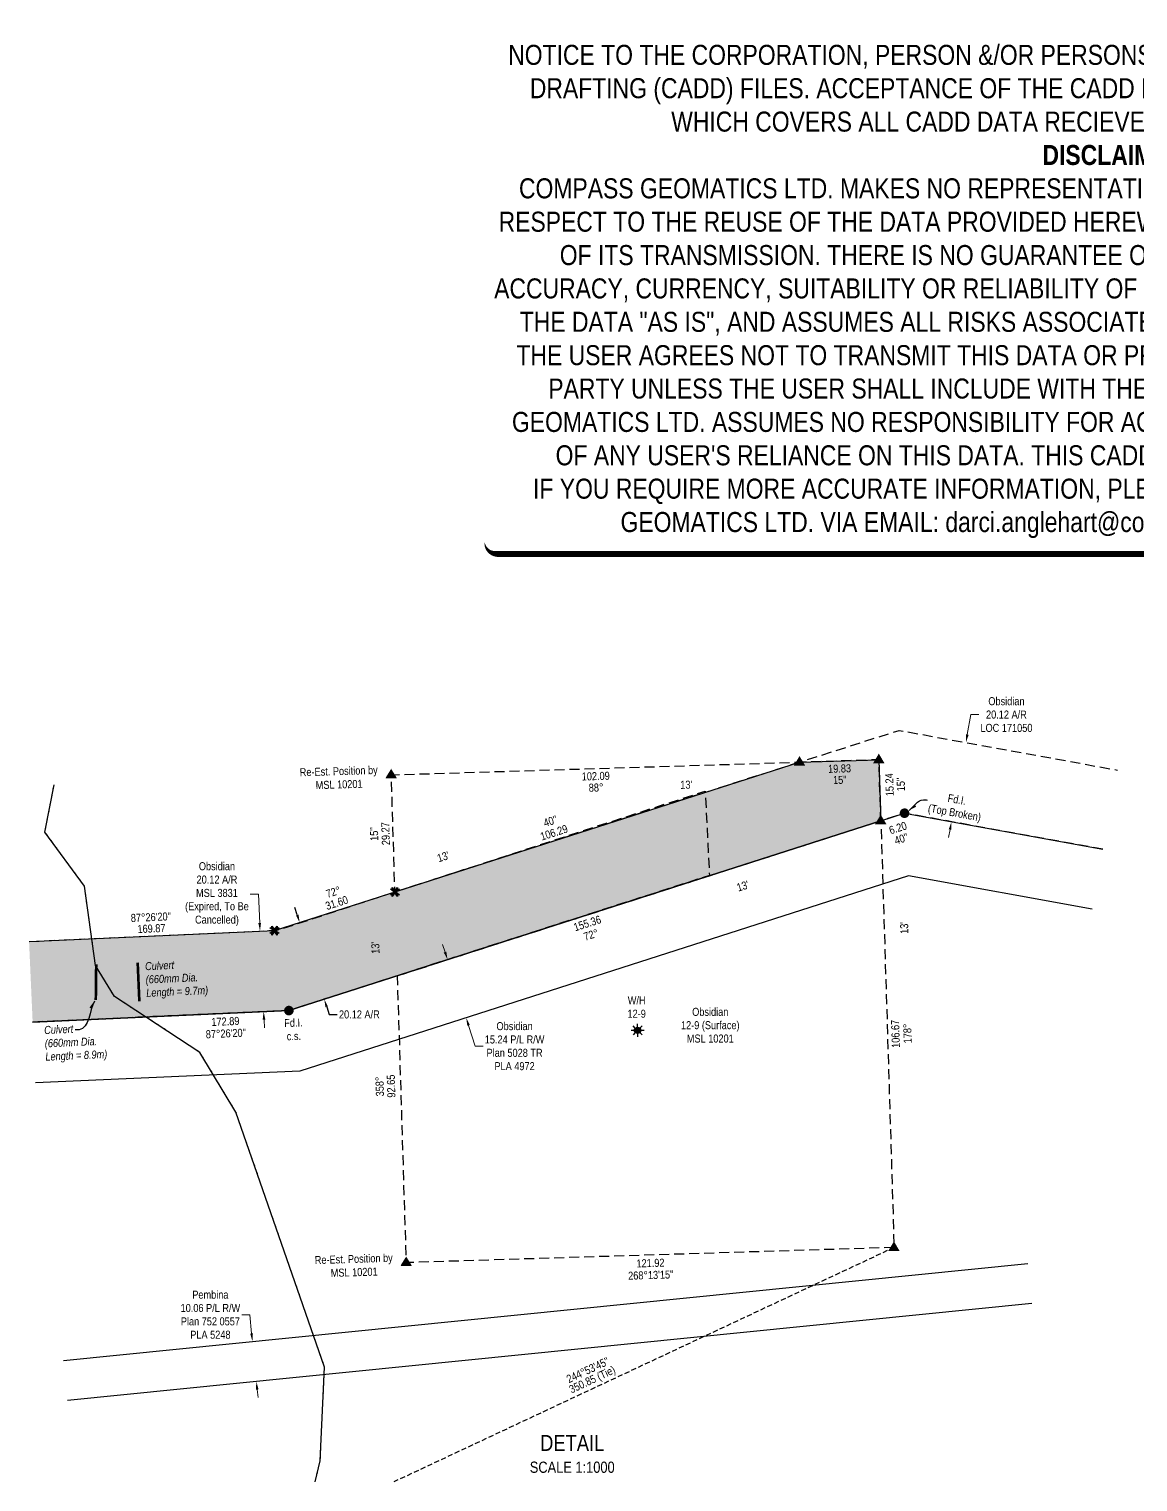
# Model space of a CAD drawing. Extents: x 643802 to 646367, y 5878683 to 5880497.
# Drawn here: x 643802 to 645187, y 5878683 to 5880497 of the extents above; entities that cross this region are included whole.
import ezdxf
from ezdxf.enums import TextEntityAlignment as Align

# ---------------------------------------------------------------- set-up
doc = ezdxf.new("R2010")
doc.units = 0
doc.header["$LTSCALE"] = 5
doc.header["$PDSIZE"] = 0.5
for name, pattern in [('foc-ACCESSROAD', [3.75, 2.5, -1.25]), ('foc-TIELINE', [1.875, 1.25, -0.625]), ('foc-WHEELTRACKS', [2, 0.4, -1.6])]:
    doc.linetypes.add(name, pattern=pattern)
doc.layers.get('Defpoints').update_dxf_attribs({"color": 9})
for name, color, linetype, lineweight in [('AS-GENERAL', 48, 'Continuous', 18), ('C-AR-T', 13, 'Continuous', 9), ('C-RW-T', 13, 'Continuous', 9), ('F-RW-T', 190, 'Continuous', 9), ('T-TEXT', 48, 'Continuous', 18)]:
    doc.layers.add(name, color=color, linetype=linetype, lineweight=lineweight)
for name, color, linetype in [('C-AR', 13, 'foc-ACCESSROAD'), ('C-RW', 13, 'Continuous'), ('C-WS', 13, 'foc-ACCESSROAD'), ('C-WS-S', 8, 'Continuous'), ('CG-NOTES', 7, 'Continuous'), ('F-RW', 190, 'Continuous'), ('L-BD', 7, 'Continuous'), ('L-MON', 1, 'Continuous'), ('L-TIE', 7, 'foc-TIELINE'), ('P-PROPOSED', 10, 'Continuous'), ('P-PROPOSED-H', 21, 'Continuous'), ('P-TXT', 4, 'Continuous'), ('T-WATER-P3', 160, 'foc-WHEELTRACKS')]:
    doc.layers.add(name, color=color, linetype=linetype)
doc.layers.add('DISCLAIMER', color=7, linetype='Continuous', plot=False)
doc.styles.add('80', font='ARIALN.TTF', dxfattribs={"height": 10})
doc.styles.add('80CG', font='ARIALN.TTF', dxfattribs={"height": 10})
doc.styles.add('80L', font='ARIALN.TTF', dxfattribs={"height": 10})
doc.styles.add('foc-LtypeFont', font='ARIALN.TTF', dxfattribs={"height": 7.35})
doc.linetypes.add('foc-TOPO-flowdirection-NOLINE', pattern='A,0,[">",foc-LtypeFont,S=0.3,R=0,X=0,Y=-0.945],-20,[">",foc-LtypeFont,S=0.3,R=0,X=0,Y=-0.945],0', length=20)
doc.dimstyles.new('Compass 5 000', dxfattribs={"dimscale": 5, "dimtxt": 9, "dimasz": 2, "dimexe": 0.2, "dimexo": 0.0625, "dimgap": 0.5, "dimtad": 0, "dimtih": 1, "dimtoh": 1, "dimzin": 0, "dimdsep": 46, "dimtxsty": '80CG', "dimcen": 0.1, "dimse1": 1, "dimse2": 1, "dimclrd": 256, "dimclrt": 256, "dimaunit": 1, "dimadec": 4, "dimazin": 0, "dimtfac": 0.06, "dimtofl": 0, "dimtmove": 0, "dimatfit": 1, "dimfxl": 0.2, "dimtolj": 1, "dimtzin": 0, "dimlwd": -1, "dimarcsym": 0})

# ---------------------------------------------------------------- blocks, each defined once
blk = doc.blocks.new('*D46')
at = {"layer": 'Defpoints', "color": 0, "transparency": 16777216}
for p in [(644252.6, 5879417.8), (644139.6, 5879381.6), (644283.4, 5879322.1)]:
    blk.add_point(p, dxfattribs=at)
at = {"layer": 'P-TXT', "transparency": 16777216}
for p, q in [((644136.6, 5879391.1), (644133.5, 5879400.6)), ((644173.4, 5879276.3), (644176.5, 5879266.8)), ((644176.5, 5879266.8), (644186.5, 5879266.8))]:
    blk.add_line(p, q, dxfattribs=at)
for points in [[(644138.2, 5879391.6), (644135, 5879390.6), (644139.6, 5879381.6)], [(644175, 5879276.8), (644171.8, 5879275.8), (644170.4, 5879285.8)]]:
    blk.add_solid(points, dxfattribs=at)
at = {"layer": 'P-TXT', "transparency": 16777216, "insert": (644214.2, 5879266.8), "char_height": 10, "attachment_point": 5, "style": '80CG'}
blk.add_mtext('\\A1;20.12 A/R', dxfattribs=at)
blk = doc.blocks.new('GAS')
h = blk.add_hatch(color=255)
h.dxf.hatch_style = 1
edge = h.paths.add_edge_path()
edge.add_arc((0, 0), 0.9, 0, 360)
for p, q in [((-0.81, 0), (-1.62, 0)), ((-0.57, 0.57), (-1.14, 1.14)), ((0, 0.81), (0, 1.62)), ((0.57, 0.57), (1.14, 1.14)), ((1.62, 0), (0.81, 0)), ((-0.57, -0.57), (-1.14, -1.14)), ((0, -0.81), (0, -1.62)), ((1.14, -1.14), (0.57, -0.57))]:
    blk.add_line(p, q)
blk.add_circle((0, 0), 0.8)
blk = doc.blocks.new('fdia')
at = {"color": 255, "const_width": 1}
blk.add_lwpolyline([(-0.5, 0, 1), (0.5, 0, 1)], format="xyb", close=True, dxfattribs=at)
blk = doc.blocks.new('Fdiaa')
blk.add_blockref('fdia', (0, 0))
blk = doc.blocks.new('fdib')
at = {"color": 1, "const_width": 1.6}
blk.add_lwpolyline([(-0.4, 0, 1), (0.4, 0, 1)], format="xyb", close=True, dxfattribs=at)
at = {"color": 1}
blk.add_circle((0, 0), 0.8, dxfattribs=at)
blk = doc.blocks.new('Fdibb')
blk.add_blockref('fdib', (0, 0))
blk = doc.blocks.new('fdicc')
for name in ['Fdibb', 'Fdiaa']:
    blk.add_blockref(name, (0, 0))
blk = doc.blocks.new('FDI')
blk.add_blockref('fdicc', (0, 0))
blk = doc.blocks.new('TRIA')
blk.add_hatch(color=255).paths.add_polyline_path([(-0.04, 1.52), (-1.47, -0.87), (1.39, -0.87)])
blk = doc.blocks.new('TRIAA')
blk.add_blockref('TRIA', (0, 0))
blk = doc.blocks.new('TRIB')
at = {"color": 1}
blk.add_lwpolyline([(-1.12, -0.67), (-0.04, 1.13), (1.04, -0.67)], close=True, dxfattribs=at)
blk = doc.blocks.new('TRIBB')
blk.add_blockref('TRIB', (0, 0))
blk = doc.blocks.new('TRICC')
for name in ['TRIAA', 'TRIBB']:
    blk.add_blockref(name, (0, 0))
blk = doc.blocks.new('plspike')
blk.add_blockref('TRICC', (0, 0))
blk = doc.blocks.new('STRIA')
blk.add_hatch(color=255).paths.add_polyline_path([(-0.04, 1.52), (-1.47, -0.87), (1.39, -0.87)])
blk = doc.blocks.new('STRIAA')
blk.add_blockref('STRIA', (0, 0))
blk = doc.blocks.new('STRIB')
at = {"color": 1}
blk.add_solid([(-1.12, -0.67), (-0.04, 1.13), (1.04, -0.67)], dxfattribs=at)
blk = doc.blocks.new('STRIBB')
blk.add_blockref('STRIB', (0, 0))
blk = doc.blocks.new('STRICC')
for name in ['STRIAA', 'STRIBB']:
    blk.add_blockref(name, (0, 0))
blk = doc.blocks.new('fdspike')
blk.add_blockref('STRICC', (0, 0))
blk = doc.blocks.new('TEMP')
h = blk.add_hatch(color=255)
h.dxf.hatch_style = 1
h.paths.add_polyline_path([(0, 0.25), (-0.67, 1.15), (-0.67, 0.67), (-1.15, 0.67), (-0.25, 0), (-1.15, -0.67), (-0.67, -0.67), (-0.67, -1.15), (0, -0.25), (0.67, -1.15), (0.67, -0.67), (1.15, -0.67), (0.25, 0), (1.15, 0.67), (0.67, 0.67), (0.67, 1.15)])
h.paths.add_polyline_path([(0.57, 0.85), (0.57, 0.57), (0.85, 0.57), (0.08, 0), (0.85, -0.57), (0.57, -0.57), (0.57, -0.85), (0, -0.08), (-0.57, -0.85), (-0.57, -0.57), (-0.85, -0.57), (-0.08, 0), (-0.85, 0.57), (-0.57, 0.57), (-0.57, 0.85), (0, 0.08)], flags=16)
h = blk.add_hatch(color=1)
h.dxf.hatch_style = 1
h.paths.add_polyline_path([(0, 0.08), (-0.57, 0.85), (-0.57, 0.57), (-0.85, 0.57), (-0.08, 0), (-0.85, -0.57), (-0.57, -0.57), (-0.57, -0.85), (0, -0.08), (0.57, -0.85), (0.57, -0.57), (0.85, -0.57), (0.08, 0), (0.85, 0.57), (0.57, 0.57), (0.57, 0.85)])
at = {"color": 1}
for p, q in [((-0.08, 0), (0.08, 0)), ((0, 0.08), (0, -0.08))]:
    blk.add_line(p, q, dxfattribs=at)
at = {"color": 255, "flags": 128}
blk.add_lwpolyline([(-0.25, 0), (-1.15, 0.67), (-0.67, 0.67), (-0.67, 1.15), (0, 0.25), (0.67, 1.15), (0.67, 0.67), (1.15, 0.67), (0.25, 0), (1.15, -0.67), (0.67, -0.67), (0.67, -1.15), (0, -0.25), (-0.67, -1.15), (-0.67, -0.67), (-1.15, -0.67)], close=True, dxfattribs=at)
at = {"color": 1, "flags": 128}
blk.add_lwpolyline([(-0.08, 0), (-0.85, 0.57), (-0.57, 0.57), (-0.57, 0.85), (0, 0.08), (0.57, 0.85), (0.57, 0.57), (0.85, 0.57), (0.08, 0), (0.85, -0.57), (0.57, -0.57), (0.57, -0.85), (0, -0.08), (-0.57, -0.85), (-0.57, -0.57), (-0.85, -0.57)], close=True, dxfattribs=at)
blk = doc.blocks.new('*D47')
at = {"layer": 'Defpoints', "color": 0, "transparency": 16777216}
for p in [(644073.5, 5878857.7), (644080.6, 5878858.4), (644078.6, 5878807.6)]:
    blk.add_point(p, dxfattribs=at)
at = {"layer": 'F-RW-T', "transparency": 16777216}
for p, q in [((644077.2, 5878891.8), (644067.2, 5878891.8)), ((644079.5, 5878868.3), (644077.2, 5878891.8)), ((644086.6, 5878798.3), (644087.6, 5878788.4))]:
    blk.add_line(p, q, dxfattribs=at)
for points in [[(644081.2, 5878868.5), (644077.9, 5878868.1), (644080.6, 5878858.4)], [(644088.3, 5878798.5), (644084.9, 5878798.2), (644085.6, 5878808.3)]]:
    blk.add_solid(points, dxfattribs=at)
at = {"layer": 'F-RW-T', "transparency": 16777216, "insert": (644028.1, 5878891.8), "char_height": 10, "attachment_point": 5, "style": '80CG'}
blk.add_mtext('\\A1;Pembina\\P10.06 P/L R/W\\PPlan 752 0557\\PPLA 5248', dxfattribs=at)
blk = doc.blocks.new('*D48')
at = {"layer": 'C-RW-T', "transparency": 16777216}
for p, q in [((644321.3, 5879344.7), (644318.2, 5879354.3)), ((644350.6, 5879253.1), (644359, 5879227.2)), ((644359, 5879227.2), (644369, 5879227.2))]:
    blk.add_line(p, q, dxfattribs=at)
for points in [[(644322.9, 5879345.2), (644319.7, 5879344.2), (644324.3, 5879335.2)], [(644352.2, 5879253.6), (644349.1, 5879252.6), (644347.6, 5879262.6)]]:
    blk.add_solid(points, dxfattribs=at)
at = {"layer": 'Defpoints', "color": 0, "transparency": 16777216}
for p in [(644323, 5879334.8), (644346.3, 5879262.2), (644347.6, 5879262.6)]:
    blk.add_point(p, dxfattribs=at)
at = {"layer": 'C-RW-T', "transparency": 16777216, "insert": (644408.1, 5879227.2), "char_height": 10, "attachment_point": 5, "style": '80CG'}
blk.add_mtext('\\A1;Obsidian\\P15.24 P/L R/W\\PPlan 5028 TR\\PPLA 4972', dxfattribs=at)
blk = doc.blocks.new('*D49')
at = {"layer": 'C-AR-T', "transparency": 16777216}
for p, q in [((644973.6, 5879616.3), (644978.2, 5879641.3)), ((644978.2, 5879641.3), (644988.2, 5879641.3)), ((644952.1, 5879497.7), (644950.3, 5879487.8))]:
    blk.add_line(p, q, dxfattribs=at)
for points in [[(644972, 5879616.6), (644975.3, 5879616), (644971.9, 5879606.4)], [(644950.4, 5879498), (644953.7, 5879497.4), (644953.9, 5879507.5)]]:
    blk.add_solid(points, dxfattribs=at)
at = {"layer": 'Defpoints', "color": 0, "transparency": 16777216}
for p in [(645080.1, 5879586.7), (644953.9, 5879507.5), (645062.1, 5879487.8)]:
    blk.add_point(p, dxfattribs=at)
at = {"layer": 'C-AR-T', "transparency": 16777216, "insert": (645022.5, 5879641.3), "char_height": 10, "attachment_point": 5, "style": '80CG'}
blk.add_mtext('\\A1;Obsidian\\P20.12 A/R\\PLOC 171050', dxfattribs=at)
blk = doc.blocks.new('*D51')
at = {"layer": 'C-AR-T', "transparency": 16777216}
for p, q in [((644088, 5879417.1), (644078, 5879417.1)), ((644089.7, 5879381), (644088, 5879417.1)), ((644095.1, 5879260.3), (644095.5, 5879250.3))]:
    blk.add_line(p, q, dxfattribs=at)
for points in [[(644091.3, 5879381), (644088, 5879380.9), (644090.1, 5879371)], [(644096.8, 5879260.3), (644093.4, 5879260.2), (644094.6, 5879270.3)]]:
    blk.add_solid(points, dxfattribs=at)
at = {"layer": 'Defpoints', "color": 0, "transparency": 16777216}
for p in [(644079.1, 5879370.5), (644090.1, 5879371), (644083.6, 5879269.8)]:
    blk.add_point(p, dxfattribs=at)
at = {"layer": 'C-AR-T', "transparency": 16777216, "insert": (644036.3, 5879417.1), "char_height": 10, "attachment_point": 5, "style": '80CG'}
blk.add_mtext('\\A1;Obsidian\\P20.12 A/R\\PMSL 3831\\P(Expired, To Be\\PCancelled)', dxfattribs=at)
blk = doc.blocks.new('Disclaimer_Legal')
at = {"layer": 'DISCLAIMER', "color": 254, "flags": 128}
blk.add_lwpolyline([(-3612.9, -1104.6, 37.5, 37.5, 0), (4096.1, -1104.6, 37.5, 37.5, 0.414214), (4171.1, -1029.6, 37.5, 37.5, 0), (4171.1, 2078.7, 37.5, 0, 0.414214), (4096.1, 2153.7, 0, 0, 0), (-3612.9, 2153.7, 0, 0, 0.414214), (-3687.9, 2078.7, 0, 0, 0), (-3687.9, -1029.6, 0, 37.5, 0.414214)], format="xyseb", close=True, dxfattribs=at)
at = {"layer": 'DISCLAIMER', "color": 254, "insert": (241.6, 533.9), "char_height": 125, "width": 7717.568, "attachment_point": 5, "style": '80'}
blk.add_mtext('NOTICE TO THE CORPORATION, PERSON &/OR PERSONS REGARDING THIS COMPUTER AIDED DESIGN AND DRAFTING (CADD) FILES. ACCEPTANCE OF THE CADD DATA IS BASED ON THE FOLLOWING DISCLAIMER WHICH COVERS ALL CADD DATA RECIEVED FROM COMPASS GEOMATICS LTD.\\P{\\fArial Narrow|b1|i0|c0|p34;DISCLAIMER}\\PCOMPASS GEOMATICS LTD. MAKES NO REPRESENTATION OR WARRANTIES, EXPRESS OR IMPLIED, WITH RESPECT TO THE REUSE OF THE DATA PROVIDED HEREWITH, REGARDLESS OF ITS FORMAT OR THE MEANS OF ITS TRANSMISSION. THERE IS NO GUARANTEE OR REPRESENTATION TO THE USER AS TO THE ACCURACY, CURRENCY, SUITABILITY OR RELIABILITY OF THIS DATA FOR ANY PURPOSE. THE USER ACCEPTS THE DATA "AS IS", AND ASSUMES ALL RISKS ASSOCIATED WITH ITS USE. BY ACCEPTANCE OF THIS DATA, THE USER AGREES NOT TO TRANSMIT THIS DATA OR PROVIDE ACCESS OR ANY PART OF IT TO ANOTHER PARTY UNLESS THE USER SHALL INCLUDE WITH THE DATA A COPY OF THIS DISCLAIMER. COMPASS GEOMATICS LTD. ASSUMES NO RESPONSIBILITY FOR ACTUAL OR CONSEQUENTIAL DAMAGE AS A RESULT OF ANY USER\'S RELIANCE ON THIS DATA. THIS CADD FILE IS FOR ILLUSTRATION PURPOSES ONLY.\\PIF YOU REQUIRE MORE ACCURATE INFORMATION, PLEASE CONTACT DARCI ANGLEHART AT COMPASS GEOMATICS LTD. VIA EMAIL: darci.anglehart@compassgeomatics.ca OR CELL: 506-961-7292', dxfattribs=at)

msp = doc.modelspace()

# ---------------------------------------------------------------- hatches: boundary and pattern name
at = {"layer": 'P-PROPOSED-H'}
h = msp.add_hatch(color=256, dxfattribs=at)
h.dxf.hatch_style = 1
h.paths.add_polyline_path([(644108.248, 5879371.537), (643801.591, 5879357.821), (643806.085, 5879257.35), (644126.157, 5879271.666), (644865.667, 5879508.771), (644863.277, 5879584.936), (644764.197, 5879581.906)])

# ---------------------------------------------------------------- linework, layer by layer
at = {"layer": 'AS-GENERAL', "const_width": 3.302, "flags": 128}
for points in [[(643884.957, 5879284.806), (643885.482, 5879329.461)], [(643939.367, 5879283.306), (643937.267, 5879331.651)]]:
    msp.add_lwpolyline(points, dxfattribs=at)
at = {"layer": 'C-AR', "flags": 128}
for points in [[(645143.137, 5879473.101), (644895.085, 5879518.203), (644865.667, 5879508.771), (644863.277, 5879584.936), (644764.197, 5879581.906), (644888.365, 5879621.651), (645161.14, 5879571.991)], [(643801.583, 5879357.992), (644111.052, 5879371.905), (644646.255, 5879545.875), (644651.526, 5879440.423), (644126.157, 5879271.666), (643806.085, 5879257.35)]]:
    msp.add_lwpolyline(points, dxfattribs=at)
at = {"layer": 'C-RW'}
for points in [[(643806.085, 5879257.35), (644126.157, 5879271.666), (644865.667, 5879508.771), (644895.207, 5879518.171), (645143.136, 5879473.096)], [(645129.51, 5879398.147), (644900.321, 5879439.814), (644139.726, 5879196.018), (643809.489, 5879181.247)]]:
    msp.add_lwpolyline(points, dxfattribs=at)
at = {"layer": 'C-WS', "flags": 128}
for points in [[(644764.197, 5879581.906), (644258.658, 5879419.763), (644254.147, 5879566.036), (644764.197, 5879581.906)], [(644882.147, 5878975.806), (644272.932, 5878956.856), (644261.883, 5879315.183), (644865.667, 5879508.771), (644882.147, 5878975.806)]]:
    msp.add_lwpolyline(points, close=True, dxfattribs=at)
at = {"layer": 'F-RW'}
for points in [[(643844.42, 5878834.571), (645049.118, 5878955.959)], [(645054.164, 5878905.889), (643849.466, 5878784.497)]]:
    msp.add_lwpolyline(points, dxfattribs=at)
at = {"layer": 'L-TIE'}
msp.add_line((644882.147, 5878975.806), (644257.142, 5878682.979), dxfattribs=at)
at = {"layer": 'P-PROPOSED'}
msp.add_lwpolyline([(643801.591, 5879357.821), (644108.248, 5879371.537), (644764.197, 5879581.906), (644863.277, 5879584.936), (644865.667, 5879508.771), (644126.157, 5879271.666), (643806.085, 5879257.35)], dxfattribs=at)
at = {"layer": 'T-WATER-P3', "flags": 128}
msp.add_lwpolyline([(644158.922, 5878682.979), (644165.347, 5878709.489), (644170.673, 5878826.328), (644060.092, 5879144.731), (644014.953, 5879219.368), (643908.213, 5879289.359), (643884.577, 5879328.12), (643870.803, 5879427.103), (643821.428, 5879494.548), (643832.822, 5879553.397)], dxfattribs=at)
at = {"layer": 'T-WATER-P3', "linetype": 'foc-TOPO-flowdirection-NOLINE', "flags": 128}
msp.add_lwpolyline([(644158.922, 5878682.979), (644165.347, 5878709.489), (644170.673, 5878826.328), (644060.092, 5879144.731), (644014.953, 5879219.368), (643908.213, 5879289.359), (643884.577, 5879328.12), (643870.803, 5879427.103), (643821.428, 5879494.548), (643832.822, 5879553.397)], dxfattribs=at)

# ---------------------------------------------------------------- block references
at = {"layer": 'C-WS-S', "xscale": 4.9985795, "yscale": 4.9985795, "zscale": 4.9985795}
msp.add_blockref('GAS', (644561.782, 5879246.971), dxfattribs=at)
at = {"layer": 'Defpoints', "color": 62, "xscale": 0.2, "yscale": 0.2, "zscale": 0.2}
msp.add_blockref('Disclaimer_Legal', (645108.271, 5880062.994), dxfattribs=at)
at = {"layer": 'L-MON', "color": 3, "xscale": 4.9985795, "yscale": 4.9985795, "zscale": 4.9985795}
for p in [(644863.277, 5879584.936), (644764.197, 5879581.906), (644882.147, 5878975.806)]:
    msp.add_blockref('fdspike', p, dxfattribs=at)
at = {"layer": 'L-MON', "xscale": 4.9985795, "yscale": 4.9985795, "zscale": 4.9985795}
for name, p in [('plspike', (644254.147, 5879566.036)), ('FDI', (644126.157, 5879271.666)), ('plspike', (644272.932, 5878956.856))]:
    msp.add_blockref(name, p, dxfattribs=at)
at = {"layer": 'L-MON', "color": 2, "xscale": 4.9985795, "yscale": 4.9985795, "zscale": 4.9985795}
for p in [(644258.658, 5879419.763), (644108.248, 5879371.537)]:
    msp.add_blockref('TEMP', p, dxfattribs=at)

# ---------------------------------------------------------------- texts
at = {"layer": 'C-AR-T', "insert": (644560.61, 5879276.004), "char_height": 9.9972, "width": 22.50166, "attachment_point": 5, "style": '80CG'}
msp.add_mtext('\\A1;W/H\\P12-9', dxfattribs=at)
at = {"layer": 'C-AR-T', "insert": (644652.543, 5879253.355), "char_height": 9.99722, "attachment_point": 5, "style": '80CG'}
msp.add_mtext('\\A1;Obsidian\\P12-9 (Surface)\\PMSL 10201', dxfattribs=at)
at = {"layer": 'CG-NOTES', "color": 3, "insert": (644480.112, 5878717.915), "char_height": 19.98939, "width": 161.7756, "attachment_point": 5, "style": '80CG'}
msp.add_mtext('DETAIL\\P{\\H0.7x;SCALE 1:1000}', dxfattribs=at)
at = {"layer": 'L-BD', "style": '80L'}
for s, height, rotation, p in [('19.83', 9.9972, 1.751673, (644814.028, 5879573.928)), ('102.09', 9.9972, 1.78212, (644509.468, 5879564.478)), ('88°', 9.9972, 1.78212, (644509.911, 5879550.239)), ("13'", 9.9972, 1.78212, (644622.561, 5879553.744)), ("15''", 9.9972, 1.751673, (644814.463, 5879559.689)), ('15.24', 9.9972, 91.7973, (644876.397, 5879553.675)), ("15''", 9.9972, 91.7973, (644890.636, 5879554.122)), ("15''", 9.9972, 91.7662, (644232.671, 5879492.168)), ('29.27', 9.9972, 91.7662, (644246.91, 5879492.607)), ('106.29', 9.9972, 17.7815, (644457.339, 5879493.993)), ("40''", 9.9972, 17.7815, (644452.759, 5879508.272)), ("13'", 9.9972, 17.7775, (644318.923, 5879463.875)), ('72°', 9.9972, 17.7775, (644181.544, 5879419.827)), ("13'", 9.9972, 17.7771, (644693.165, 5879427.216)), ('31.60', 9.9972, 17.7775, (644185.894, 5879406.261)), ("87°26'20''", 9.9972, 2.561, (643953.859, 5879388.398)), ('155.36', 9.9972, 17.7771, (644498.965, 5879380.698)), ('169.87', 9.9972, 2.561, (643954.495, 5879374.166)), ('72°', 9.9972, 17.7771, (644503.543, 5879366.419)), ("13'", 9.9972, 91.7711, (644894.811, 5879374.912)), ("13'", 9.9972, 91.7662, (644234.222, 5879350.02)), ('172.89', 9.9972, 2.561, (644046.851, 5879258.111)), ("87°26'20''", 9.9972, 2.561, (644047.521, 5879243.131)), ('106.67', 9.9972, 91.7711, (644883.9, 5879242.597)), ('178°', 9.9972, 91.7711, (644898.888, 5879243.061)), ('92.65', 9.9972, 91.7662, (644253.801, 5879177.303)), ('358°', 9.9972, 91.7662, (644239.562, 5879176.864)), ('121.92', 9.9972, 1.7816, (644577.851, 5878956.338)), ("268°13'15''", 9.99716, 1.7816, (644578.317, 5878941.35)), ("244°53'45''", 9.99716, 25.104, (644499.559, 5878822.776)), ('350.85 (Tie)', 9.99716, 25.104, (644505.603, 5878809.875))]:
    msp.add_text(s, height=height, rotation=rotation, dxfattribs=at).set_placement(p, align=Align.MIDDLE)
at = {"layer": 'L-MON', "attachment_point": 5, "style": '80CG'}
for s, insert, char_height, width, rotation in [('\\A1;Re-Est. Position by\\PMSL 10201', (644188.667, 5879562.314), 9.99753, 97.39521, 1.78216), ('\\A1;Fd.I.\\P(Top Broken)', (644958.916, 5879525.652), 9.99753, 66.23646, 349.694961), ('\\A1;Fd.I.\\Pc.s.', (644132.112, 5879248.066), 9.9975, 22.03863, 1.948588), ('\\A1;Re-Est. Position by\\PMSL 10201', (644207.452, 5878953.134), 9.99753, 97.39521, 1.78216)]:
    msp.add_mtext(s, dxfattribs=dict(at, insert=insert, char_height=char_height, width=width, rotation=rotation))
at = {"layer": 'T-TEXT', "char_height": 9.99716, "attachment_point": 1, "rotation": 2.561002, "style": '80L'}
for s, insert in [('{\\fArial Narrow|b0|i1|c0|p34;Culvert\\P(660mm Dia.\\PLength = 9.7m)}', (643946.291, 5879332.063)), ('{\\fArial Narrow|b0|i1|c0|p34;Culvert\\P(660mm Dia.\\PLength = 8.9m)}', (643820.257, 5879252.277))]:
    msp.add_mtext_dynamic_manual_height_columns(s, width=76.80396, gutter_width=49.986, heights=[0], dxfattribs=dict(at, insert=insert))

# ---------------------------------------------------------------- dimensions: what is measured, and where the dimension line sits
at = {"layer": 'C-AR-T'}
for base, p1, p2, angle, text, picture, middle in [((644953.875, 5879507.513), (645080.087, 5879586.747), (645062.102, 5879487.835), 259.694961, 'Obsidian\\P20.12 A/R\\PLOC 171050', '*D49', (645022.489, 5879641.287)), ((644090.118, 5879370.964), (644083.592, 5879269.762), (644079.064, 5879370.467), 92.574119, 'Obsidian\\P20.12 A/R\\PMSL 3831\\P(Expired, To Be\\PCancelled)', '*D51', (644036.341, 5879417.111))]:
    dim = msp.add_linear_dim(base=base, p1=p1, p2=p2, angle=angle, text=text, dimstyle='Compass 5 000', dxfattribs=at)
    dim.commit()
    dim.dimension.update_dxf_attribs({"geometry": picture, "text_midpoint": middle, "dimtype": 161})
at = {"layer": 'C-RW-T'}
dim = msp.add_linear_dim(base=(644347.59, 5879262.645), p1=(644322.998, 5879334.778), p2=(644346.256, 5879262.218), angle=287.77237, text='Obsidian\\P15.24 P/L R/W\\PPlan 5028 TR\\PPLA 4972', dimstyle='Compass 5 000', dxfattribs=at)
dim.commit()
dim.dimension.update_dxf_attribs({"geometry": '*D48', "text_midpoint": (644408.051, 5879227.158), "dimtype": 161})
at = {"layer": 'F-RW-T'}
dim = msp.add_linear_dim(base=(644080.55, 5878858.364), p1=(644078.557, 5878807.581), p2=(644073.511, 5878857.655), angle=95.753814, text='Pembina\\P10.06 P/L R/W\\PPlan 752 0557\\PPLA 5248', dimstyle='Compass 5 000', dxfattribs=at)
dim.commit()
dim.dimension.update_dxf_attribs({"geometry": '*D47', "text_midpoint": (644028.095, 5878891.8), "dimtype": 161})
at = {"layer": 'P-TXT', "color": 2}
dim = msp.add_linear_dim(base=(644139.64, 5879381.604), p1=(644283.356, 5879322.068), p2=(644252.64, 5879417.844), angle=107.781525, text='20.12 A/R', dimstyle='Compass 5 000', dxfattribs=at)
dim.commit()
dim.dimension.update_dxf_attribs({"geometry": '*D46', "text_midpoint": (644214.2, 5879266.783), "dimtype": 161})

# ---------------------------------------------------------------- leaders
at = {"layer": 'L-MON', "path_type": 1}
msp.add_leader([(644900.799, 5879521.746), (644918.781, 5879535.056), (644923.304, 5879534.58)], dimstyle='Compass 5 000', override={"dimgap": 0.5, "dimtad": 0}, dxfattribs=at)
at = {"layer": 'T-TEXT', "path_type": 1}
msp.add_leader([(643883.226, 5879283.533), (643864.193, 5879247.765), (643859.108, 5879247.447)], dimstyle='Compass 5 000', override={"dimgap": 0.5, "dimtad": 0}, dxfattribs=at)

# ---------------------------------------------------------------- next in the draw order: texts
at = {"layer": 'L-BD', "insert": (644874.573, 5879501.109), "char_height": 9.99716, "width": 21.8264, "attachment_point": 1, "rotation": 17.651751, "line_spacing_factor": 0.855, "style": '80L', "bg_fill": 3, "box_fill_scale": 1.15, "bg_fill_color": 256, "bg_fill_true_color": 256, "bg_fill_transparency": 0}
msp.add_mtext("\\pi0.25457;6.20\\P\\pi2.69589;40''", dxfattribs=at)

# ---------------------------------------------------------------- next in the draw order: block references
at = {"layer": 'L-MON', "color": 3, "xscale": 4.9985795, "yscale": 4.9985795, "zscale": 4.9985795}
for name, p in [('FDI', (644895.207, 5879518.171)), ('fdspike', (644865.667, 5879508.771))]:
    msp.add_blockref(name, p, dxfattribs=at)

doc.saveas('drawing.dxf')
